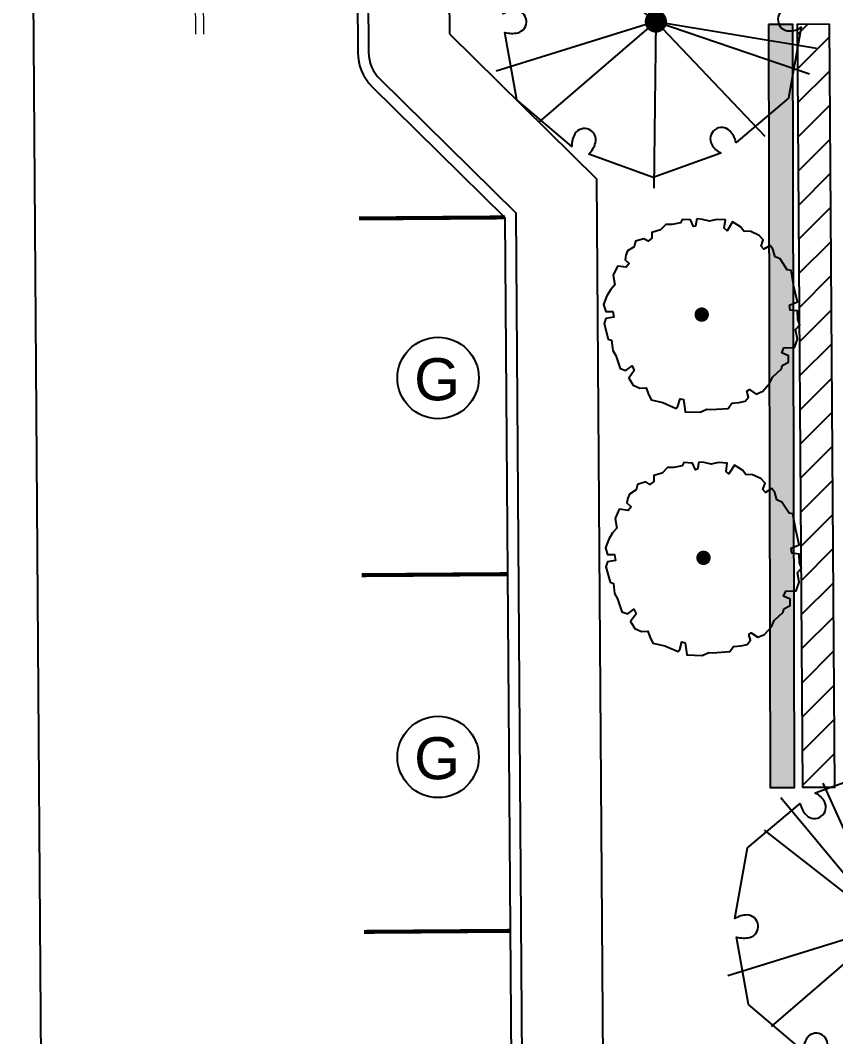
# Model space of a CAD drawing. Header units: feet. Extents: x 919634 to 928945, y 707022 to 708026.
# Drawn here: x 920199.4 to 920249.7, y 707173 to 707235.7 of the extents above; entities that cross this region are included whole.
import ezdxf
from ezdxf.enums import TextEntityAlignment as Align

# ---------------------------------------------------------------- set-up
doc = ezdxf.new("R2010")
doc.units = ezdxf.units.FT
doc.header["$LTSCALE"] = 20
doc.header["$MEASUREMENT"] = 0
for name, color, linetype in [('-u-site-xref', 7, 'Continuous'), ('L-002', 15, 'Continuous'), ('LK-TREE-013M', 6, 'Continuous'), ('LK-TREE-025M', 2, 'Continuous'), ('LK-TREE-035M', 123, 'Continuous'), ('LK-TREE-050M', 2, 'Continuous'), ('LK-TREE-TRNK', 32, 'Continuous'), ('LP-PATT-GRND', 251, 'Continuous'), ('LP-PATT-SHAR', 4, 'Continuous'), ('LP-SHAR-BRDR-CONT', 123, 'Continuous'), ('LP-TREE', 15, 'Continuous'), ('Site Plan$0$SP-PARKING DESIGNATION', 254, 'Continuous')]:
    doc.layers.add(name, color=color, linetype=linetype)
for name, color, linetype, lineweight in [('Site Plan$0$SP-CURB', 3, 'Continuous', 25), ('Site Plan$0$SP-PARKING-STRIPE', 252, 'Continuous', 25), ('Site Plan$0$SP-PAVEMENT MARKINGS-YELLOW', 252, 'Continuous', 18), ('Site Plan$0$SP-SIDEWALK', 2, 'Continuous', 25)]:
    doc.layers.add(name, color=color, linetype=linetype, lineweight=lineweight)
doc.layers.get('-u-site-xref').off()
doc.styles.add('Site Plan$0$ARIAL', font='arial.ttf')

# ---------------------------------------------------------------- blocks, each defined once
blk = doc.blocks.new('Site Plan')
at = {"layer": 'Site Plan$0$SP-CURB'}
for p, q in [((920199.409, 707344.536), (920201.142, 707107.109)), ((920220.076, 707253.179), (920220.219, 707233.699)), ((920220.746, 707253.183), (920220.889, 707233.704)), ((920221.583, 707232.061), (920229.961, 707223.803)), ((920221.112, 707231.584), (920229.293, 707223.521)), ((920229.293, 707223.521), (920229.935, 707135.523)), ((920229.961, 707223.803), (920230.607, 707135.25))]:
    blk.add_line(p, q, dxfattribs=at)
for radius in [3, 2.33]:
    blk.add_arc((920223.218, 707233.721), radius, 180.41822, 225.41278, dxfattribs=at)
at = {"layer": 'Site Plan$0$SP-PARKING DESIGNATION'}
for centre in [(920225.177, 707213.618), (920225.177, 707190.248)]:
    blk.add_circle(centre, 2.511, dxfattribs=at)
at = {"layer": 'Site Plan$0$SP-PARKING-STRIPE', "const_width": 0.25}
for points in [[(920229.296, 707223.521), (920220.296, 707223.457)], [(920229.452, 707201.521), (920220.452, 707201.457)], [(920229.609, 707179.522), (920220.609, 707179.458)]]:
    blk.add_lwpolyline(points, dxfattribs=at)
at = {"layer": 'Site Plan$0$SP-PAVEMENT MARKINGS-YELLOW'}
for p, q in [((920210.028, 707259.818), (920210.21, 707234.819)), ((920210.528, 707259.821), (920210.71, 707234.822))]:
    blk.add_line(p, q, dxfattribs=at)
at = {"layer": 'Site Plan$0$SP-SIDEWALK'}
for p, q in [((920225.746, 707253.22), (920225.88, 707234.846)), ((920225.88, 707234.846), (920234.946, 707225.91)), ((920234.946, 707225.91), (920235.622, 707133.216))]:
    blk.add_line(p, q, dxfattribs=at)
at = {"layer": 'Site Plan$0$SP-PARKING DESIGNATION', "style": 'Site Plan$0$ARIAL'}
for p in [(920225.109, 707212.239, 0), (920225.109, 707188.869, 0)]:
    blk.add_text('G', height=2.6, dxfattribs=at).set_placement(p, align=Align.CENTER)
blk = doc.blocks.new('TREE-DCID-109')
at = {"layer": 'LK-TREE-013M'}
for q in [(-0.2167, 0.4824), (-0.3601, 0.4331), (0.5178, -0.1757), (0.5412, -0.0897)]:
    blk.add_line((0, 0), q, dxfattribs=at)
at = {"layer": 'LK-TREE-025M'}
for q in [(0.3255, 0.4361), (-0.538, -0.1671), (-0.3929, -0.3378)]:
    blk.add_line((0, 0), q, dxfattribs=at)
at = {"layer": 'LK-TREE-035M'}
for q in [(0.1554, 0.5017), (-0.4146, 0.324), (-0.0073, -0.5611), (0.3673, -0.3859)]:
    blk.add_line((0, 0), q, dxfattribs=at)
at = {"layer": 'LK-TREE-050M'}
blk.add_lwpolyline([(0.2585, 0.4269), (0.4439, 0.2704), (0.4843, 0.0427, 0.127189), (0.4404, 0.0438, 0.875318), (0.449, -0.0318, 0.149076), (0.4901, -0.0195), (0.4473, -0.2584), (0.2703, -0.4072, 0.127189), (0.2492, -0.3686, 0.875318), (0.1881, -0.4139, 0.149076), (0.2192, -0.4433), (-0.009, -0.5257), (-0.2264, -0.4468, 0.127189), (-0.2035, -0.4093, 0.875318), (-0.2732, -0.379, 0.149076), (-0.2831, -0.4206), (-0.4686, -0.2642), (-0.509, -0.0365, 0.127189), (-0.4651, -0.0376, 0.875318), (-0.4737, 0.038, 0.149076), (-0.5147, 0.0258), (-0.4719, 0.2646), (-0.2949, 0.4134, 0.127189), (-0.2739, 0.3749, 0.875318), (-0.2128, 0.4201, 0.149076), (-0.2439, 0.4495), (-0.0157, 0.5319), (0.2017, 0.453, 0.127189), (0.1788, 0.4155, 0.875318), (0.2486, 0.3852, 0.149076)], format="xyb", close=True, dxfattribs=at)
at = {"layer": 'LK-TREE-TRNK', "const_width": 0.0375}
blk.add_lwpolyline([(-0.0188, 0, 1), (0.0188, 0, 1)], format="xyb", close=True, dxfattribs=at)
blk = doc.blocks.new('TREE-SIMP-025')
at = {"layer": 'LK-TREE-050M'}
blk.add_lwpolyline([(-0.0251, 0.4987), (-0.0316, 0.4615), (-0.0426, 0.4593), (-0.0579, 0.4943), (-0.1018, 0.4965), (-0.1105, 0.479), (-0.1543, 0.4702), (-0.1872, 0.4702), (-0.2157, 0.4418), (-0.2595, 0.4286), (-0.2595, 0.398), (-0.2792, 0.3826), (-0.3011, 0.3958), (-0.345, 0.3826), (-0.3515, 0.3542), (-0.3866, 0.3323), (-0.3954, 0.3104), (-0.3997, 0.2863), (-0.3778, 0.2666), (-0.3932, 0.2469), (-0.4392, 0.2534), (-0.4611, 0.2053), (-0.4523, 0.1549), (-0.4742, 0.1308), (-0.494, 0.098), (-0.5115, 0.052), (-0.5005, 0.017), (-0.4633, 0.017), (-0.4589, -0.0137), (-0.5005, -0.0203), (-0.5093, -0.0466), (-0.4874, -0.1276), (-0.4699, -0.1341), (-0.4633, -0.1867), (-0.4479, -0.213), (-0.426, -0.2809), (-0.3954, -0.2918), (-0.3625, -0.2677), (-0.3515, -0.2918), (-0.38, -0.3312), (-0.3581, -0.3685), (-0.3231, -0.3838), (-0.2902, -0.3816), (-0.2792, -0.4122), (-0.2639, -0.4451), (-0.2025, -0.4582), (-0.1324, -0.4889), (-0.1237, -0.4779), (-0.1127, -0.4385), (-0.0952, -0.4429), (-0.0886, -0.4911), (-0.0864, -0.5064), (-0.0075, -0.5086), (0.0275, -0.4933), (0.0472, -0.4955), (0.1371, -0.4889), (0.1568, -0.4626), (0.194, -0.4582), (0.2269, -0.4517), (0.2444, -0.4298), (0.2357, -0.3991), (0.2488, -0.3904), (0.2839, -0.4144), (0.3189, -0.3991), (0.354, -0.3597), (0.3693, -0.3268), (0.4153, -0.2831), (0.4197, -0.2655), (0.4526, -0.248), (0.4526, -0.2152), (0.4175, -0.1998), (0.4285, -0.1736), (0.4833, -0.1714), (0.4986, -0.1276), (0.4898, -0.0772), (0.5118, -0.0531), (0.5008, -0.0247), (0.4986, 0.0191), (0.4614, 0.0235), (0.457, 0.0498), (0.4986, 0.0673), (0.4811, 0.1461), (0.4657, 0.2294), (0.446, 0.2337), (0.4088, 0.2907), (0.3825, 0.3016), (0.3715, 0.341), (0.3562, 0.3607), (0.3233, 0.341), (0.3102, 0.3564), (0.3211, 0.3892), (0.2992, 0.4133), (0.2554, 0.433), (0.2203, 0.4352), (0.2028, 0.4571), (0.1612, 0.4834), (0.1327, 0.4374), (0.1174, 0.4505), (0.1239, 0.4943), (0.0779, 0.4965), (0.0407, 0.4878), (0.0034, 0.4965)], close=True, dxfattribs=at)
at = {"layer": 'LK-TREE-TRNK', "const_width": 0.0375}
blk.add_lwpolyline([(-0.0188, 0, 1), (0.0187, 0, 1)], format="xyb", close=True, dxfattribs=at)

msp = doc.modelspace()

# ---------------------------------------------------------------- block references
at = {"layer": '-u-site-xref'}
msp.add_blockref('Site Plan', (0, 0), dxfattribs=at)

# ---------------------------------------------------------------- next in the draw order: hatches: boundary and pattern name
at = {"layer": 'LP-PATT-GRND'}
h = msp.add_hatch(dxfattribs=at)
h.set_pattern_fill('LAFX-C105-BEACH', color=256, scale=1.7, angle=134.9516, pattern_type=2)
h.set_pattern_definition([(134.952, (920230.62, 707112.224), (-11.1142, -11.0955), [0, -17]), (134.952, (920235.57, 707107.157), (-11.1142, -11.0955), [0, -17]), (134.952, (920232.655, 707109.966), (-11.1142, -11.0955), [0, -17]), (134.952, (920227.761, 707114.813), (-11.1142, -11.0955), [0, -17]), (134.952, (920232.105, 707110.462), (-11.1142, -11.0955), [0, -17]), (134.952, (920232.957, 707109.553), (-11.1142, -11.0955), [0, -17]), (134.952, (920234.854, 707107.653), (-11.1142, -11.0955), [0, -17]), (134.952, (920233.48, 707108.975), (-11.1142, -11.0955), [0, -17]), (134.952, (920239.006, 707103.439), (-11.1142, -11.0955), [0, -17]), (134.952, (920229.52, 707112.83), (-11.1142, -11.0955), [0, -17]), (134.952, (920231.692, 707110.655), (-11.1142, -11.0955), [0, -17]), (134.952, (920233.067, 707109.278), (-11.1142, -11.0955), [0, -17]), (134.952, (920234.304, 707108.038), (-11.1142, -11.0955), [0, -17]), (134.952, (920238.456, 707103.88), (-11.1142, -11.0955), [0, -17]), (134.952, (920235.789, 707106.496), (-11.1142, -11.0955), [0, -17]), (134.952, (920236.999, 707105.285), (-11.1142, -11.0955), [0, -17]), (134.952, (920230.29, 707111.95), (-11.1142, -11.0955), [0, -17]), (134.952, (920237.714, 707104.513), (-11.1142, -11.0955), [0, -17]), (134.952, (920236.476, 707105.698), (-11.1142, -11.0955), [0, -17]), (134.952, (920228.778, 707113.354), (-11.1142, -11.0955), [0, -17]), (134.952, (920228.228, 707113.905), (-11.1142, -11.0955), [0, -17]), (134.952, (920230.95, 707111.178), (-11.1142, -11.0955), [0, -17]), (134.952, (920238.703, 707103.357), (-11.1142, -11.0955), [0, -17]), (134.952, (920229.713, 707112.307), (-11.1142, -11.0955), [0, -17]), (134.952, (920237.988, 707104.018), (-11.1142, -11.0955), [0, -17]), (134.952, (920227.568, 707114.4), (-11.1142, -11.0955), [0, -17]), (134.952, (920231.5, 707110.462), (-11.1142, -11.0955), [0, -17]), (134.952, (920229.08, 707112.831), (-11.1142, -11.0955), [0, -17]), (134.952, (920233.012, 707108.893), (-11.1142, -11.0955), [0, -17]), (134.952, (920227.183, 707114.676), (-11.1142, -11.0955), [0, -17]), (134.952, (920235.156, 707106.69), (-11.1142, -11.0955), [0, -17]), (134.952, (920234.689, 707107.158), (-11.1142, -11.0955), [0, -17]), (134.952, (920232.214, 707109.581), (-11.1142, -11.0955), [0, -17]), (134.952, (920235.981, 707105.643), (-11.1142, -11.0955), [0, -17]), (134.952, (920237.63, 707103.99), (-11.1142, -11.0955), [0, -17]), (134.952, (920235.513, 707106.056), (-11.1142, -11.0955), [0, -17]), (134.952, (920236.97, 707104.597), (-11.1142, -11.0955), [0, -17]), (134.952, (920227.403, 707114.07), (-11.1142, -11.0955), [0, -17]), (134.952, (920230.234, 707111.179), (-11.1142, -11.0955), [0, -17]), (134.952, (920233.974, 707107.433), (-11.1142, -11.0955), [0, -17]), (134.952, (920230.757, 707110.6), (-11.1142, -11.0955), [0, -17]), (134.952, (920235.018, 707106.277), (-11.1142, -11.0955), [0, -17]), (134.952, (920233.176, 707108.067), (-11.1142, -11.0955), [0, -17]), (134.952, (920236.338, 707104.9), (-11.1142, -11.0955), [0, -17]), (134.952, (920232.368, 707108.238), (-11.1142, -11.0955), [0.4509, -16.5491]), (134.952, (920229.216, 707110.877), (-11.1142, -11.0955), [0, -17]), (134.952, (920234.165, 707105.81), (-11.1142, -11.0955), [0, -17]), (134.952, (920231.25, 707108.619), (-11.1142, -11.0955), [0, -17]), (134.952, (920226.357, 707113.466), (-11.1142, -11.0955), [0, -17]), (134.952, (920230.7, 707109.115), (-11.1142, -11.0955), [0, -17]), (134.952, (920231.553, 707108.206), (-11.1142, -11.0955), [0, -17]), (134.952, (920233.45, 707106.306), (-11.1142, -11.0955), [0, -17]), (134.952, (920232.075, 707107.628), (-11.1142, -11.0955), [0, -17]), (134.952, (920237.601, 707102.092), (-11.1142, -11.0955), [0, -17]), (134.952, (920231.663, 707107.93), (-11.1142, -11.0955), [0, -17]), (134.952, (920230.288, 707109.308), (-11.1142, -11.0955), [0, -17]), (134.952, (920228.116, 707111.483), (-11.1142, -11.0955), [0, -17]), (134.952, (920232.9, 707106.691), (-11.1142, -11.0955), [0, -17]), (134.952, (920237.051, 707102.533), (-11.1142, -11.0955), [0, -17]), (134.952, (920235.594, 707103.937), (-11.1142, -11.0955), [0, -17]), (134.952, (920234.384, 707105.149), (-11.1142, -11.0955), [0, -17]), (134.952, (920228.886, 707110.602), (-11.1142, -11.0955), [0, -17]), (134.952, (920236.309, 707103.166), (-11.1142, -11.0955), [0, -17]), (134.952, (920235.072, 707104.35), (-11.1142, -11.0955), [0, -17]), (134.952, (920227.373, 707112.007), (-11.1142, -11.0955), [0, -17]), (134.952, (920226.824, 707112.558), (-11.1142, -11.0955), [0, -17]), (134.952, (920229.545, 707109.831), (-11.1142, -11.0955), [0, -17]), (134.952, (920237.299, 707102.01), (-11.1142, -11.0955), [0, -17]), (134.952, (920228.308, 707110.96), (-11.1142, -11.0955), [0, -17]), (134.952, (920236.584, 707102.671), (-11.1142, -11.0955), [0, -17]), (134.952, (920226.164, 707113.053), (-11.1142, -11.0955), [0, -17]), (134.952, (920230.095, 707109.115), (-11.1142, -11.0955), [0, -17]), (134.952, (920231.607, 707107.545), (-11.1142, -11.0955), [0, -17]), (134.952, (920227.676, 707111.484), (-11.1142, -11.0955), [0, -17]), (134.952, (920225.779, 707113.329), (-11.1142, -11.0955), [0, -17]), (134.952, (920233.752, 707105.342), (-11.1142, -11.0955), [0, -17]), (134.952, (920233.284, 707105.81), (-11.1142, -11.0955), [0, -17]), (134.952, (920230.81, 707108.234), (-11.1142, -11.0955), [0, -17]), (134.952, (920236.226, 707102.643), (-11.1142, -11.0955), [0, -17]), (134.952, (920234.576, 707104.296), (-11.1142, -11.0955), [0, -17]), (134.952, (920235.566, 707103.25), (-11.1142, -11.0955), [0, -17]), (134.952, (920234.109, 707104.709), (-11.1142, -11.0955), [0, -17]), (134.952, (920225.998, 707112.723), (-11.1142, -11.0955), [0, -17]), (134.952, (920228.83, 707109.832), (-11.1142, -11.0955), [0, -17]), (134.952, (920232.569, 707106.086), (-11.1142, -11.0955), [0, -17]), (134.952, (920229.352, 707109.253), (-11.1142, -11.0955), [0, -17]), (134.952, (920227.061, 707111.512), (-11.1142, -11.0955), [0, -17]), (134.952, (920233.614, 707104.93), (-11.1142, -11.0955), [0, -17]), (134.952, (920234.933, 707103.553), (-11.1142, -11.0955), [0, -17]), (134.952, (920231.772, 707106.72), (-11.1142, -11.0955), [0, -17]), (134.952, (920227.922, 707109.475), (-11.1142, -11.0955), [0, -17]), (134.952, (920232.87, 707104.407), (-11.1142, -11.0955), [0, -17]), (134.952, (920229.956, 707107.217), (-11.1142, -11.0955), [0, -17]), (134.952, (920225.062, 707112.064), (-11.1142, -11.0955), [0, -17]), (134.952, (920229.406, 707107.712), (-11.1142, -11.0955), [0, -17]), (134.952, (920232.155, 707104.903), (-11.1142, -11.0955), [0, -17]), (134.952, (920230.258, 707106.804), (-11.1142, -11.0955), [0, -17]), (134.952, (920236.307, 707100.69), (-11.1142, -11.0955), [0, -17]), (134.952, (920230.78, 707106.225), (-11.1142, -11.0955), [0, -17]), (134.952, (920226.821, 707110.081), (-11.1142, -11.0955), [0, -17]), (134.952, (920235.757, 707101.13), (-11.1142, -11.0955), [0, -17]), (134.952, (920231.605, 707105.289), (-11.1142, -11.0955), [0, -17]), (134.952, (920230.368, 707106.528), (-11.1142, -11.0955), [0, -17]), (134.952, (920228.994, 707107.905), (-11.1142, -11.0955), [0, -17]), (134.952, (920234.3, 707102.535), (-11.1142, -11.0955), [0, -17]), (134.952, (920233.09, 707103.747), (-11.1142, -11.0955), [0, -17]), (134.952, (920227.591, 707109.2), (-11.1142, -11.0955), [0, -17]), (134.952, (920235.014, 707101.764), (-11.1142, -11.0955), [0, -17]), (134.952, (920233.777, 707102.948), (-11.1142, -11.0955), [0, -17]), (134.952, (920228.251, 707108.429), (-11.1142, -11.0955), [0, -17]), (134.952, (920226.079, 707110.605), (-11.1142, -11.0955), [0, -17]), (134.952, (920225.529, 707111.155), (-11.1142, -11.0955), [0, -17]), (134.952, (920236.004, 707100.607), (-11.1142, -11.0955), [0, -17]), (134.952, (920227.014, 707109.558), (-11.1142, -11.0955), [0, -17]), (134.952, (920235.289, 707101.268), (-11.1142, -11.0955), [0, -17]), (134.952, (920224.869, 707111.651), (-11.1142, -11.0955), [0, -17]), (134.952, (920228.8, 707107.713), (-11.1142, -11.0955), [0, -17]), (134.952, (920226.381, 707110.081), (-11.1142, -11.0955), [0, -17]), (134.952, (920230.313, 707106.143), (-11.1142, -11.0955), [0, -17]), (134.952, (920224.484, 707111.927), (-11.1142, -11.0955), [0, -17]), (134.952, (920232.457, 707103.94), (-11.1142, -11.0955), [0, -17]), (134.952, (920231.99, 707104.408), (-11.1142, -11.0955), [0, -17]), (134.952, (920229.515, 707106.832), (-11.1142, -11.0955), [0, -17]), (134.952, (920234.932, 707101.241), (-11.1142, -11.0955), [0, -17]), (134.952, (920233.282, 707102.894), (-11.1142, -11.0955), [0, -17]), (134.952, (920234.272, 707101.847), (-11.1142, -11.0955), [0, -17]), (134.952, (920232.814, 707103.307), (-11.1142, -11.0955), [0, -17]), (134.952, (920224.704, 707111.321), (-11.1142, -11.0955), [0, -17]), (134.952, (920227.535, 707108.43), (-11.1142, -11.0955), [0, -17]), (134.952, (920231.275, 707104.684), (-11.1142, -11.0955), [0, -17]), (134.952, (920228.058, 707107.851), (-11.1142, -11.0955), [0, -17]), (134.952, (920225.455, 707110.458), (-11.1142, -11.0955), [0, -17]), (134.952, (920235.307, 707100.59), (-11.1142, -11.0955), [0, -17]), (134.952, (920232.32, 707103.527), (-11.1142, -11.0955), [0, -17]), (134.952, (920233.639, 707102.15), (-11.1142, -11.0955), [0, -17]), (134.952, (920230.477, 707105.318), (-11.1142, -11.0955), [0, -17]), (134.952, (920226.435, 707108.21), (-11.1142, -11.0955), [0, -17]), (134.952, (920231.383, 707103.143), (-11.1142, -11.0955), [0, -17]), (134.952, (920225.133, 707109.312), (-11.1142, -11.0955), [0, -17]), (134.952, (920228.469, 707105.952), (-11.1142, -11.0955), [0, -17]), (134.952, (920223.575, 707110.8), (-11.1142, -11.0955), [0, -17]), (134.952, (920227.919, 707106.448), (-11.1142, -11.0955), [0, -17]), (134.952, (920230.668, 707103.639), (-11.1142, -11.0955), [0, -17]), (134.952, (920228.771, 707105.539), (-11.1142, -11.0955), [0, -17]), (134.952, (920234.82, 707099.425), (-11.1142, -11.0955), [0, -17]), (134.952, (920229.294, 707104.961), (-11.1142, -11.0955), [0, -17]), (134.952, (920225.334, 707108.817), (-11.1142, -11.0955), [0, -17]), (134.952, (920234.27, 707099.866), (-11.1142, -11.0955), [0, -17]), (134.952, (920230.118, 707104.025), (-11.1142, -11.0955), [0, -17]), (134.952, (920228.881, 707105.264), (-11.1142, -11.0955), [0, -17]), (134.952, (920227.506, 707106.641), (-11.1142, -11.0955), [0, -17]), (134.952, (920232.813, 707101.27), (-11.1142, -11.0955), [0, -17]), (134.952, (920231.603, 707102.482), (-11.1142, -11.0955), [0, -17]), (134.952, (920226.104, 707107.935), (-11.1142, -11.0955), [0, -17]), (134.952, (920233.528, 707100.5), (-11.1142, -11.0955), [0, -17]), (134.952, (920232.29, 707101.684), (-11.1142, -11.0955), [0, -17]), (134.952, (920226.764, 707107.164), (-11.1142, -11.0955), [0, -17]), (134.952, (920224.592, 707109.34), (-11.1142, -11.0955), [0, -17]), (134.952, (920224.042, 707109.89), (-11.1142, -11.0955), [0, -17]), (134.952, (920234.517, 707099.343), (-11.1142, -11.0955), [0, -17]), (134.952, (920225.527, 707108.294), (-11.1142, -11.0955), [0, -17]), (134.952, (920233.802, 707100.004), (-11.1142, -11.0955), [0, -17]), (134.952, (920227.314, 707106.448), (-11.1142, -11.0955), [0, -17]), (134.952, (920223.382, 707110.387), (-11.1142, -11.0955), [0, -17]), (134.952, (920228.826, 707104.879), (-11.1142, -11.0955), [0, -17]), (134.952, (920224.894, 707108.817), (-11.1142, -11.0955), [0, -17]), (134.952, (920230.97, 707102.676), (-11.1142, -11.0955), [0, -17]), (134.952, (920230.503, 707103.144), (-11.1142, -11.0955), [0, -17]), (134.952, (920222.997, 707110.662), (-11.1142, -11.0955), [0, -17]), (134.952, (920228.028, 707105.567), (-11.1142, -11.0955), [0, -17]), (134.952, (920233.444, 707099.977), (-11.1142, -11.0955), [0, -17]), (134.952, (920231.795, 707101.629), (-11.1142, -11.0955), [0, -17]), (134.952, (920232.785, 707100.583), (-11.1142, -11.0955), [0, -17]), (134.952, (920231.327, 707102.042), (-11.1142, -11.0955), [0, -17]), (134.952, (920223.217, 707110.057), (-11.1142, -11.0955), [0, -17]), (134.952, (920229.788, 707103.42), (-11.1142, -11.0955), [0, -17]), (134.952, (920226.048, 707107.165), (-11.1142, -11.0955), [0, -17]), (134.952, (920226.571, 707106.587), (-11.1142, -11.0955), [0, -17]), (134.952, (920230.832, 707102.263), (-11.1142, -11.0955), [0, -17]), (134.952, (920228.99, 707104.053), (-11.1142, -11.0955), [0, -17]), (134.952, (920232.152, 707100.886), (-11.1142, -11.0955), [0, -17]), (134.952, (920224.124, 707108.854), (-11.1142, -11.0955), [0, -17]), (134.952, (920225.14, 707106.698), (-11.1142, -11.0955), [0, -17]), (134.952, (920230.089, 707101.63), (-11.1142, -11.0955), [0, -17]), (134.952, (920227.174, 707104.44), (-11.1142, -11.0955), [0, -17]), (134.952, (920226.624, 707104.936), (-11.1142, -11.0955), [0, -17]), (134.952, (920222.28, 707109.287), (-11.1142, -11.0955), [0, -17]), (134.952, (920229.374, 707102.126), (-11.1142, -11.0955), [0, -17]), (134.952, (920227.477, 707104.027), (-11.1142, -11.0955), [0, -17]), (134.952, (920227.999, 707103.448), (-11.1142, -11.0955), [0, -17]), (134.952, (920233.525, 707097.913), (-11.1142, -11.0955), [0, -17]), (134.952, (920228.824, 707102.512), (-11.1142, -11.0955), [0, -17]), (134.952, (920227.587, 707103.751), (-11.1142, -11.0955), [0, -17]), (134.952, (920226.212, 707105.128), (-11.1142, -11.0955), [0, -17]), (134.952, (920224.04, 707107.304), (-11.1142, -11.0955), [0, -17]), (134.952, (920232.975, 707098.354), (-11.1142, -11.0955), [0, -17]), (134.952, (920231.518, 707099.758), (-11.1142, -11.0955), [0, -17]), (134.952, (920230.308, 707100.97), (-11.1142, -11.0955), [0, -17]), (134.952, (920224.81, 707106.423), (-11.1142, -11.0955), [0, -17]), (134.952, (920232.233, 707098.987), (-11.1142, -11.0955), [0, -17]), (134.952, (920230.996, 707100.171), (-11.1142, -11.0955), [0, -17]), (134.952, (920225.47, 707105.652), (-11.1142, -11.0955), [0, -17]), (134.952, (920223.297, 707107.828), (-11.1142, -11.0955), [0, -17]), (134.952, (920222.748, 707108.378), (-11.1142, -11.0955), [0, -17]), (134.952, (920233.223, 707097.83), (-11.1142, -11.0955), [0, -17]), (134.952, (920224.232, 707106.781), (-11.1142, -11.0955), [0, -17]), (134.952, (920232.508, 707098.492), (-11.1142, -11.0955), [0, -17]), (134.952, (920226.019, 707104.936), (-11.1142, -11.0955), [0, -17]), (134.952, (920222.087, 707108.874), (-11.1142, -11.0955), [0, -17]), (134.952, (920227.531, 707103.366), (-11.1142, -11.0955), [0, -17]), (134.952, (920223.6, 707107.305), (-11.1142, -11.0955), [0, -17]), (134.952, (920229.676, 707101.163), (-11.1142, -11.0955), [0, -17]), (134.952, (920229.208, 707101.631), (-11.1142, -11.0955), [0, -17]), (134.952, (920221.702, 707109.15), (-11.1142, -11.0955), [0, -17]), (134.952, (920226.734, 707104.055), (-11.1142, -11.0955), [0, -17]), (134.952, (920232.15, 707098.464), (-11.1142, -11.0955), [0, -17]), (134.952, (920230.5, 707100.117), (-11.1142, -11.0955), [0, -17]), (134.952, (920231.49, 707099.07), (-11.1142, -11.0955), [0, -17]), (134.952, (920230.033, 707100.53), (-11.1142, -11.0955), [0, -17]), (134.952, (920221.922, 707108.544), (-11.1142, -11.0955), [0, -17]), (134.952, (920228.493, 707101.907), (-11.1142, -11.0955), [0, -17]), (134.952, (920224.754, 707105.653), (-11.1142, -11.0955), [0, -17]), (134.952, (920222.793, 707107.617), (-11.1142, -11.0955), [0, -17]), (134.952, (920225.276, 707105.074), (-11.1142, -11.0955), [0, -17]), (134.952, (920232.782, 707097.519), (-11.1142, -11.0955), [0, -17]), (134.952, (920229.538, 707100.75), (-11.1142, -11.0955), [0, -17]), (134.952, (920227.696, 707102.54), (-11.1142, -11.0955), [0, -17]), (134.952, (920230.857, 707099.374), (-11.1142, -11.0955), [0, -17]), (134.952, (920222.47, 707106.563), (-11.1142, -11.0955), [0, -17]), (134.952, (920223.57, 707105.296), (-11.1142, -11.0955), [0, -17]), (134.952, (920230.581, 707098.255), (-11.1142, -11.0955), [0, -17]), (134.952, (920228.519, 707100.229), (-11.1142, -11.0955), [0, -17]), (134.952, (920225.605, 707103.038), (-11.1142, -11.0955), [0, -17]), (134.952, (920225.055, 707103.534), (-11.1142, -11.0955), [0, -17]), (134.952, (920220.711, 707107.885), (-11.1142, -11.0955), [0, -17]), (134.952, (920227.804, 707100.724), (-11.1142, -11.0955), [0, -17]), (134.952, (920225.907, 707102.625), (-11.1142, -11.0955), [0, -17]), (134.952, (920226.43, 707102.046), (-11.1142, -11.0955), [0, -17]), (134.952, (920231.956, 707096.511), (-11.1142, -11.0955), [0, -17]), (134.952, (920227.254, 707101.11), (-11.1142, -11.0955), [0, -17]), (134.952, (920226.017, 707102.35), (-11.1142, -11.0955), [0, -17]), (134.952, (920224.642, 707103.726), (-11.1142, -11.0955), [0, -17]), (134.952, (920222.47, 707105.902), (-11.1142, -11.0955), [0, -17]), (134.952, (920231.406, 707096.952), (-11.1142, -11.0955), [0, -17]), (134.952, (920228.739, 707099.568), (-11.1142, -11.0955), [0, -17]), (134.952, (920229.948, 707098.356), (-11.1142, -11.0955), [0, -17]), (134.952, (920223.24, 707105.021), (-11.1142, -11.0955), [0, -17]), (134.952, (920230.663, 707097.585), (-11.1142, -11.0955), [0, -17]), (134.952, (920229.426, 707098.77), (-11.1142, -11.0955), [0, -17]), (134.952, (920223.9, 707104.25), (-11.1142, -11.0955), [0, -17]), (134.952, (920221.728, 707106.426), (-11.1142, -11.0955), [0, -17]), (134.952, (920221.178, 707106.976), (-11.1142, -11.0955), [0, -17]), (134.952, (920231.653, 707096.429), (-11.1142, -11.0955), [0, -17]), (134.952, (920222.662, 707105.379), (-11.1142, -11.0955), [0, -17]), (134.952, (920230.938, 707097.09), (-11.1142, -11.0955), [0, -17]), (134.952, (920224.45, 707103.534), (-11.1142, -11.0955), [0, -17]), (134.952, (920220.518, 707107.472), (-11.1142, -11.0955), [0, -17]), (134.952, (920225.962, 707101.964), (-11.1142, -11.0955), [0, -17]), (134.952, (920222.03, 707105.903), (-11.1142, -11.0955), [0, -17]), (134.952, (920228.106, 707099.761), (-11.1142, -11.0955), [0, -17]), (134.952, (920227.639, 707100.23), (-11.1142, -11.0955), [0, -17]), (134.952, (920220.133, 707107.748), (-11.1142, -11.0955), [0, -17]), (134.952, (920225.164, 707102.653), (-11.1142, -11.0955), [0, -17]), (134.952, (920230.58, 707097.062), (-11.1142, -11.0955), [0, -17]), (134.952, (920228.93, 707098.715), (-11.1142, -11.0955), [0, -17]), (134.952, (920229.92, 707097.668), (-11.1142, -11.0955), [0, -17]), (134.952, (920228.463, 707099.128), (-11.1142, -11.0955), [0, -17]), (134.952, (920220.352, 707107.142), (-11.1142, -11.0955), [0, -17]), (134.952, (920220.957, 707106.518), (-11.1142, -11.0955), [0, -17]), (134.952, (920226.923, 707100.505), (-11.1142, -11.0955), [0, -17]), (134.952, (920223.184, 707104.25), (-11.1142, -11.0955), [0, -17]), (134.952, (920223.707, 707103.672), (-11.1142, -11.0955), [0, -17]), (134.952, (920227.968, 707099.348), (-11.1142, -11.0955), [0, -17]), (134.952, (920226.126, 707101.139), (-11.1142, -11.0955), [0, -17]), (134.952, (920229.288, 707097.971), (-11.1142, -11.0955), [0, -17]), (134.952, (920222.166, 707104.059), (-11.1142, -11.0955), [0, -17]), (134.952, (920227.115, 707098.991), (-11.1142, -11.0955), [0, -17]), (134.952, (920224.2, 707101.8), (-11.1142, -11.0955), [0, -17]), (134.952, (920223.65, 707102.296), (-11.1142, -11.0955), [0, -17]), (134.952, (920219.306, 707106.648), (-11.1142, -11.0955), [0, -17]), (134.952, (920226.4, 707099.487), (-11.1142, -11.0955), [0, -17]), (134.952, (920224.503, 707101.388), (-11.1142, -11.0955), [0, -17]), (134.952, (920225.025, 707100.81), (-11.1142, -11.0955), [0, -17]), (134.952, (920230.551, 707095.274), (-11.1142, -11.0955), [0, -17]), (134.952, (920225.85, 707099.873), (-11.1142, -11.0955), [0, -17]), (134.952, (920224.613, 707101.112), (-11.1142, -11.0955), [0, -17]), (134.952, (920223.238, 707102.49), (-11.1142, -11.0955), [0, -17]), (134.952, (920221.066, 707104.665), (-11.1142, -11.0955), [0, -17]), (134.952, (920230.001, 707095.715), (-11.1142, -11.0955), [0, -17]), (134.952, (920227.334, 707098.331), (-11.1142, -11.0955), [0, -17]), (134.952, (920228.544, 707097.119), (-11.1142, -11.0955), [0, -17]), (134.952, (920221.836, 707103.784), (-11.1142, -11.0955), [0, -17]), (134.952, (920229.259, 707096.348), (-11.1142, -11.0955), [0, -17]), (134.952, (920228.022, 707097.532), (-11.1142, -11.0955), [0, -17]), (134.952, (920222.495, 707103.013), (-11.1142, -11.0955), [0, -17]), (134.952, (920220.323, 707105.188), (-11.1142, -11.0955), [0, -17]), (134.952, (920219.773, 707105.74), (-11.1142, -11.0955), [0, -17]), (134.952, (920230.249, 707095.191), (-11.1142, -11.0955), [0, -17]), (134.952, (920221.258, 707104.142), (-11.1142, -11.0955), [0, -17]), (134.952, (920229.534, 707095.852), (-11.1142, -11.0955), [0, -17]), (134.952, (920223.045, 707102.297), (-11.1142, -11.0955), [0, -17]), (134.952, (920219.113, 707106.235), (-11.1142, -11.0955), [0, -17]), (134.952, (920224.557, 707100.727), (-11.1142, -11.0955), [0, -17]), (134.952, (920220.625, 707104.665), (-11.1142, -11.0955), [0, -17]), (134.952, (920226.702, 707098.524), (-11.1142, -11.0955), [0, -17]), (134.952, (920226.234, 707098.992), (-11.1142, -11.0955), [0, -17]), (134.952, (920218.728, 707106.51), (-11.1142, -11.0955), [0, -17]), (134.952, (920223.76, 707101.416), (-11.1142, -11.0955), [0, -17]), (134.952, (920229.176, 707095.825), (-11.1142, -11.0955), [0, -17]), (134.952, (920227.526, 707097.478), (-11.1142, -11.0955), [0, -17]), (134.952, (920227.059, 707097.891), (-11.1142, -11.0955), [0, -17]), (134.952, (920228.516, 707096.431), (-11.1142, -11.0955), [0, -17]), (134.952, (920219.901, 707105.005), (-11.1142, -11.0955), [0, -17]), (134.952, (920218.948, 707105.905), (-11.1142, -11.0955), [0, -17]), (134.952, (920225.519, 707099.268), (-11.1142, -11.0955), [0, -17]), (134.952, (920221.78, 707103.013), (-11.1142, -11.0955), [0, -17]), (134.952, (920222.302, 707102.435), (-11.1142, -11.0955), [0, -17]), (134.952, (920226.564, 707098.111), (-11.1142, -11.0955), [0, -17]), (134.952, (920224.722, 707099.902), (-11.1142, -11.0955), [0, -17]), (134.952, (920227.883, 707096.734), (-11.1142, -11.0955), [0, -17]), (134.952, (920221.12, 707102.739), (-11.1142, -11.0955), [0, -17]), (134.952, (920226.068, 707097.672), (-11.1142, -11.0955), [0, -17]), (134.952, (920223.154, 707100.481), (-11.1142, -11.0955), [0, -17]), (134.952, (920222.604, 707100.977), (-11.1142, -11.0955), [0, -17]), (134.952, (920218.26, 707105.328), (-11.1142, -11.0955), [0, -17]), (134.952, (920225.353, 707098.167), (-11.1142, -11.0955), [0, -17]), (134.952, (920223.456, 707100.068), (-11.1142, -11.0955), [0, -17]), (134.952, (920229.505, 707093.954), (-11.1142, -11.0955), [0, -17]), (134.952, (920223.978, 707099.49), (-11.1142, -11.0955), [0, -17]), (134.952, (920228.954, 707094.395), (-11.1142, -11.0955), [0, -17]), (134.952, (920224.803, 707098.553), (-11.1142, -11.0955), [0, -17]), (134.952, (920223.566, 707099.792), (-11.1142, -11.0955), [0, -17]), (134.952, (920222.191, 707101.17), (-11.1142, -11.0955), [0, -17]), (134.952, (920220.019, 707103.345), (-11.1142, -11.0955), [0, -17]), (134.952, (920227.497, 707095.799), (-11.1142, -11.0955), [0, -17]), (134.952, (920226.288, 707097.011), (-11.1142, -11.0955), [0, -17]), (134.952, (920228.212, 707095.028), (-11.1142, -11.0955), [0, -17]), (134.952, (920220.789, 707102.464), (-11.1142, -11.0955), [0, -17]), (134.952, (920226.975, 707096.212), (-11.1142, -11.0955), [0, -17]), (134.952, (920221.449, 707101.693), (-11.1142, -11.0955), [0, -17]), (134.952, (920219.277, 707103.869), (-11.1142, -11.0955), [0, -17]), (134.952, (920218.727, 707104.42), (-11.1142, -11.0955), [0, -17]), (134.952, (920229.202, 707093.872), (-11.1142, -11.0955), [0, -17]), (134.952, (920228.487, 707094.533), (-11.1142, -11.0955), [0, -17]), (134.952, (920220.211, 707102.822), (-11.1142, -11.0955), [0, -17]), (134.952, (920221.998, 707100.977), (-11.1142, -11.0955), [0, -17]), (134.952, (920218.067, 707104.915), (-11.1142, -11.0955), [0, -17]), (134.952, (920223.51, 707099.407), (-11.1142, -11.0955), [0, -17]), (134.952, (920219.579, 707103.345), (-11.1142, -11.0955), [0, -17]), (134.952, (920225.655, 707097.204), (-11.1142, -11.0955), [0, -17]), (134.952, (920225.187, 707097.672), (-11.1142, -11.0955), [0, -17]), (134.952, (920217.682, 707105.19), (-11.1142, -11.0955), [0, -17]), (134.952, (920222.713, 707100.096), (-11.1142, -11.0955), [0, -17]), (134.952, (920228.129, 707094.505), (-11.1142, -11.0955), [0, -17]), (134.952, (920226.48, 707096.158), (-11.1142, -11.0955), [0, -17]), (134.952, (920227.47, 707095.111), (-11.1142, -11.0955), [0, -17]), (134.952, (920226.012, 707096.571), (-11.1142, -11.0955), [0, -17]), (134.952, (920220.139, 707102.372), (-11.1142, -11.0955), [0, -17]), (134.952, (920217.901, 707104.585), (-11.1142, -11.0955), [0, -17]), (134.952, (920224.472, 707097.948), (-11.1142, -11.0955), [0, -17]), (134.952, (920220.733, 707101.694), (-11.1142, -11.0955), [0, -17]), (134.952, (920221.255, 707101.115), (-11.1142, -11.0955), [0, -17]), (134.952, (920225.517, 707096.791), (-11.1142, -11.0955), [0, -17]), (134.952, (920219.231, 707103.053), (-11.1142, -11.0955), [0, -17]), (134.952, (920226.837, 707095.415), (-11.1142, -11.0955), [0, -17]), (134.952, (920223.675, 707098.582), (-11.1142, -11.0955), [0, -17]), (134.952, (920227.699, 707094.344), (-11.1142, -11.0955), [0, -17]), (134.952, (920222.747, 707099.305), (-11.1142, -11.0955), [0, -17]), (134.952, (920223.767, 707098.207), (-11.1142, -11.0955), [0, -17]), (134.952, (920218.021, 707103.963), (-11.1142, -11.0955), [0, -17]), (134.952, (920228.19, 707093.473), (-11.1142, -11.0955), [0, -17]), (134.952, (920226.035, 707095.556), (-11.1142, -11.0955), [0, -17]), (134.952, (920224.599, 707096.995), (-11.1142, -11.0955), [0, -17]), (134.952, (920219.684, 707101.918), (-11.1142, -11.0955), [0, -17]), (134.952, (920227.23, 707094.268), (-11.1142, -11.0955), [0, -17]), (134.952, (920225.355, 707096.087), (-11.1142, -11.0955), [0, -17]), (134.952, (920224.447, 707096.995), (-11.1142, -11.0955), [0, -17]), (135.033324, (920230.023828, 707110.35033), (12.00466092, -12.03694796), [1.46676, -8158.548322]), (135.034174, (920233.584157, 707098.684722), (12.004644726, -12.03696411), [0.65909, -8091.356198]), (135.08726, (920227.475407, 707113.188673), (12.0047314, -12.03687767), [0.88514, -5490.13732]), (135.26705, (920230.88488, 707107.07585), (12.00472337, -12.03688568), [0.62786, -2617.41925]), (135.38656, (920228.41166, 707114.62133), (12.00534436, -12.03626632), [0.69482, -1954.36824]), (135.44136, (920228.64731, 707109.05613), (12.00559232, -12.03601899), [1.73519, -1749.33527]), (135.49392, (920233.4786, 707101.65528), (12.00502682, -12.03658303), [1.41872, -1579.65927]), (135.68567, (920228.7165, 707095.0374), (12.0060305, -12.0355819), [0.76704, -1189.3366]), (135.72554, (920228.7226, 707100.83286), (12.0047807, -12.0368285), [1.4456, -1120.6643]), (135.9532, (920230.90283, 707101.28445), (12.00726044, -12.03435485), [1.98628, -882.15318]), (136.19495, (920226.2325, 707111.5472), (12.0071533, -12.0344618), [2.049, -712.1236]), (136.27867, (920226.69872, 707099.9335), (12.011508, -12.0301154), [2.15628, -678.02512]), (136.30795, (920229.89385, 707097.07633), (12.010536, -12.0310858), [1.06566, -662.1203]), (136.38127, (920225.65653, 707098.38332), (12.0105367, -12.0310851), [2.5432, -626.65282]), (136.59353, (920226.69594, 707102.894), (12.0082057, -12.0334116), [1.4456, -542.78104]), (136.59834, (920233.64343, 707109.80213), (12.0092167, -12.0324027), [2.17634, -542.05024]), (136.68032, (920223.79473, 707108.60644), (12.0152361, -12.0263919), [0.43812, -526.79583]), (136.7343, (920231.37464, 707103.5561), (12.0146274, -12.027), [1.4192, -508.82255]), (136.74488, (920229.37054, 707105.56407), (371.43166345, -349.835896), [1.4192, -1002.07248]), (136.8225, (920223.67545, 707106.00235), (12.0067127, -12.0349013), [2.08726, -474.17166]), (137.0062, (920237.37584, 707105.86566), (12.0147945, -12.026833), [1.11386, -441.16505]), (137.11048, (920225.4687, 707109.67873), (311.3780987, -289.6814015), [1.41872, -832.17323]), (137.1232, (920235.34836, 707102.41594), (311.442336, -289.6123376), [1.7352, -831.8568]), (137.512, (920220.8837, 707106.1017), (263.2545336, -241.6457847), [1.06566, -696.64168]), (137.6044, (920232.8272, 707107.8189), (12.0123754, -12.0292492), [0.62164, -339.74086]), (137.6661, (920221.51364, 707102.6102), (251.3360527, -229.5143206), [1.00414, -662.73944]), (137.66965, (920227.647, 707104.7034), (251.3502752, -229.498745), [0.60926, -663.1343]), (137.69135, (920228.50695, 707103.84198), (251.4371868, -229.4035219), [0.60926, -663.1343]), (138.0358, (920232.06205, 707111.2977), (12.005146, -12.0364644), [2.17634, -287.25]), (138.0602, (920226.4034, 707097.7122), (12.010262, -12.031359), [1.00414, -288.42225]), (138.1027, (920229.9388, 707107.89743), (215.2229413, -193.5115508), [1.7352, -849.56956]), (138.12747, (920228.30433, 707098.49432), (215.306599, -193.4184665), [2.15628, -849.1485]), (138.1414, (920229.7992, 707099.86824), (215.2456674, -193.486272), [1.4456, -560.433]), (138.2777, (920229.6857, 707113.56885), (12.0151954, -12.0264325), [0.95926, -271.49373]), (139.06873, (920232.4035, 707099.98313), (167.1842791, -145.3858714), [1.98628, -867.28646]), (139.3366, (920236.3052, 707104.2145), (12.007063, -12.034551), [1.4668, -203.1368]), (139.50008, (920231.13976, 707109.39758), (155.2911055, -133.2190201), [1.4668, -595.3956]), (139.7775, (920222.1533, 707107.4306), (12.015982, -12.025647), [2.0873, -185.57095]), (139.81167, (920224.42927, 707110.64435), (143.2018656, -121.2800909), [1.41872, -1107.59158]), (139.8916, (920219.9644, 707103.88393), (143.2106423, -121.269727), [0.76704, -545.26933]), (140.2247, (920229.1233, 707097.8125), (12.009626, -12.031994), [1.0657, -169.6582]), (140.31025, (920232.4668, 707102.64977), (131.1703499, -109.2747641), [1.4192, -835.27362]), (140.68205, (920226.7093, 707105.4793), (369.7851891, -303.405054), [0.30663, -631.82243]), (140.87988, (920236.99193, 707103.65606), (119.16576257, -97.2376254), [0.88514, -1058.83232]), (141.0123, (920223.47595, 707108.907), (119.1700523, -97.232368), [0.65904, -443.84485]), (141.1512, (920226.8486, 707113.81365), (119.2048525, -97.1897006), [0.88514, -289.81667]), (141.17745, (920234.0971, 707098.272), (119.249374, -97.135069), [0.65904, -290.04276]), (141.35974, (920229.31556, 707094.55833), (333.6977825, -267.3770798), [0.76704, -563.7391]), (141.42876, (920220.09785, 707106.8215), (548.1865831, -437.5686679), [1.06566, -837.24683]), (142.2342, (920231.6312, 707109.01694), (297.6621751, -231.2854132), [0.62164, -496.36443]), (142.55408, (920239.46502, 707103.67192), (95.1592301, -73.15979558), [0.69482, -1182.77146]), (142.77545, (920230.4388, 707107.51763), (368.6949547, -280.51949405), [0.62786, -805.89933]), (143.12745, (920227.19656, 707105.1137), (178.3629647, -134.2169582), [0.60926, -772.24913]), (143.424, (920228.9697, 707114.20723), (344.7127972, -256.4064032), [0.69482, -532.12303]), (143.48918, (920220.77133, 707103.2864), (427.9995387, -317.3503803), [1.00414, -635.0146]), (147.0338, (920229.95917, 707094.14103), (189.43441326, -123.18813226), [0.76704, -972.87832]), (302.8694, (920217.9485, 707106.172), (122.8679226, -189.64225914), [0.76704, -972.87832]), (306.41403, (920227.07836, 707096.9687), (316.6268574, -428.5350653), [1.00414, -635.0146]), (306.4792, (920238.013, 707105.14864), (255.8236734, -345.1454828), [0.69482, -532.12303]), (306.77576, (920228.91648, 707103.39085), (133.9154371, -178.5894587), [0.60926, -772.24913]), (307.12775, (920231.3259, 707106.62903), (279.89621395, -369.1683432), [0.62786, -805.89933]), (307.34913, (920227.4955, 707115.66168), (72.9989275, -95.28269175), [0.69482, -1182.77146]), (307.669, (920232.82723, 707107.8189), (230.7822074, -298.052488), [0.62164, -496.36443]), (308.47445, (920230.61227, 707096.28932), (436.6419273, -548.9250371), [1.06566, -837.24683]), (308.54347, (920218.36473, 707105.5277), (266.8129433, -334.1490179), [0.76704, -563.7391]), (308.72576, (920222.0864, 707110.3029), (96.933468, -119.413305), [0.65904, -290.04276]), (308.752, (920237.6159, 707103.0282), (96.988175, -119.3688764), [0.88514, -289.81667]), (308.8909, (920232.7035, 707099.66384), (97.0309013, -119.3341483), [0.65904, -443.84485]), (309.02332, (920227.4754, 707113.18867), (97.0361659, -119.3298675), [0.88514, -1058.83232]), (309.22115, (920229.28126, 707102.90298), (302.7798993, -370.2972393), [0.30663, -631.82243]), (309.59296, (920226.46148, 707108.66525), (109.0530067, -131.3547734), [1.4192, -835.27362]), (309.6785, (920221.6186, 707105.33), (12.011688, -12.029936), [1.0657, -169.6582]), (310.0116, (920227.6745, 707096.16077), (121.0276113, -143.4153132), [0.76704, -545.26933]), (310.09153, (920234.4425, 707100.61418), (121.03799005, -143.406554), [1.41872, -1107.59158]), (310.1257, (920231.2249, 707098.3436), (12.00533, -12.036281), [2.0873, -185.57095]), (310.40313, (920233.20703, 707107.3268), (132.9564785, -155.5159464), [1.4668, -595.3956]), (310.5666, (920228.0327, 707112.501), (12.01425, -12.027378), [1.4668, -203.1368]), (310.83447, (920223.79473, 707108.60644), (145.1032198, -167.42965796), [1.98628, -867.28646]), (311.6255, (920237.3758, 707105.8657), (12.006117, -12.035496), [0.95926, -271.49373]), (311.75084, (920222.299, 707104.5098), (193.081134, -215.6091613), [2.09763, -559.78088]), (311.7618, (920223.67545, 707106.00235), (193.122356, -215.5722393), [1.4456, -560.433]), (311.8005, (920231.70486, 707106.1284), (193.1476732, -215.549556), [1.7352, -849.56956]), (311.843, (920221.5136, 707102.6102), (12.011052, -12.030571), [1.00414, -288.42225]), (311.861, (920235.1218, 707108.2316), (12.014826, -12.026802), [2.15696, -287.26945]), (312.00844, (920223.0207, 707101.02), (12.009567, -12.032053), [1.18745, -305.2153]), (312.21185, (920227.647, 707104.7034), (228.9784121, -251.8243864), [0.60926, -663.1343]), (312.23355, (920228.50695, 707103.84198), (229.0737818, -251.7376357), [0.60926, -663.1343]), (312.2371, (920226.40342, 707097.71217), (229.0893815, -251.7234396), [1.00414, -662.73944]), (312.2988, (920231.6312, 707109.01694), (12.008938, -12.0326807), [0.62164, -339.74086]), (312.3912, (920229.89385, 707097.07633), (241.200693, -263.6623986), [1.06566, -696.64168]), (312.78002, (920226.2325, 707111.5472), (289.0857681, -311.9311678), [1.7352, -831.8568]), (312.79272, (920233.4786, 707101.65528), (289.15494045, -311.8670473), [1.41872, -832.17323]), (312.897, (920229.68566, 707113.56885), (12.006518, -12.0350957), [1.11386, -441.16505]), (313.0807, (920229.7992, 707099.86824), (12.0145998, -12.0270276), [2.08726, -474.17166]), (313.15832, (920229.37054, 707105.56407), (349.20789355, -372.02215235), [1.4192, -1002.07248]), (313.1689, (920227.36596, 707107.57156), (12.0066851, -12.0349288), [1.4192, -508.82255]), (313.2229, (920232.4035, 707099.98313), (12.006076, -12.0355366), [0.43812, -526.79583]), (313.26855, (920233.64343, 707109.80213), (12.0156653, -12.025963), [2.15696, -525.077]), (313.30967, (920226.69594, 707102.894), (12.0131076, -12.028518), [1.4456, -542.78104]), (313.5238, (920223.69582, 707102.94484), (12.0111725, -12.0304503), [2.09763, -627.09832]), (313.59525, (920220.8837, 707106.1017), (12.0107778, -12.0308444), [1.06566, -662.1203]), (313.70825, (920235.34836, 707102.41594), (12.0141595, -12.0274674), [2.049, -712.1236]), (313.95, (920225.0935, 707107.10358), (12.0140524, -12.02757436), [1.98628, -882.15318]), (314.17766, (920224.63824, 707104.9241), (12.01653022, -12.0250988), [1.4456, -1120.6643]), (314.21753, (920218.84275, 707104.92783), (12.01528154, -12.02634647), [0.76704, -1189.3366]), (314.40929, (920225.4687, 707109.67873), (12.01628434, -12.0253445), [1.41872, -1579.65927]), (314.46185, (920232.86137, 707104.83494), (12.01571935, -12.02590905), [1.73519, -1749.33527]), (314.51665, (920238.42615, 707104.5899), (12.0159671, -12.02566151), [0.69482, -1954.36824]), (314.63616, (920230.88488, 707107.07585), (12.01658751, -12.02504156), [0.62786, -2617.41925]), (314.815945, (920236.99193, 707103.65606), (12.016579486, -12.025049582), [0.88514, -5490.13732]), (314.831816, (920222.18353, 707101.8622), (12.01663492, -12.024994187), [1.18745, -6067.83287]), (314.86903, (920222.49867, 707109.788713), (12.016666073, -12.024963055), [0.65904, -8091.356198]), (314.86988, (920234.157776, 707106.20987), (12.016649896, -12.024979222), [1.466794, -8158.548322])])
h.paths.add_polyline_path([(920245.559, 707235.42), (920245.654, 707188.361), (920247.154, 707188.37), (920247.059, 707235.413)])
at = {"layer": 'LP-PATT-SHAR'}
h = msp.add_hatch(dxfattribs=at)
h.set_pattern_fill('ANSI31', color=256, scale=12, angle=179.9516)
h.set_pattern_definition([(224.9516, (920230.1241, 707115.8855), (1.059764, -1.061556), [])])
h.paths.add_polyline_path([(920249.314, 707235.436), (920247.314, 707235.424), (920247.649, 707188.376), (920249.649, 707188.388)])

# ---------------------------------------------------------------- next in the draw order: linework, layer by layer
at = {"layer": 'L-002', "elevation": 0.025}
msp.add_lwpolyline([(920245.559, 707235.42), (920245.654, 707188.361), (920247.154, 707188.37), (920247.059, 707235.413)], close=True, dxfattribs=at)
at = {"layer": 'LP-SHAR-BRDR-CONT', "elevation": 0.025}
msp.add_lwpolyline([(920249.314, 707235.436), (920247.314, 707235.424), (920247.649, 707188.376), (920249.649, 707188.388)], close=True, dxfattribs=at)

# ---------------------------------------------------------------- next in the draw order: block references
at = {"layer": 'LP-TREE'}
for name, p, xscale, yscale, zscale in [('TREE-DCID-109', (920238.606, 707235.601), 18.29877919221403, 18.29877919221403, 9.855894546090255), ('TREE-SIMP-025', (920241.433, 707217.527), 11.82782621307909, 11.82782621307909, 9.855894546090255), ('TREE-SIMP-025', (920241.543, 707202.527), 11.82782621307909, 11.82782621307909, 9.855894546090255), ('TREE-DCID-109', (920252.897, 707179.804), 18.29877919221403, 18.29877919221403, 15.03416260495856)]:
    msp.add_blockref(name, p, dxfattribs=dict(at, xscale=xscale, yscale=yscale, zscale=zscale))

doc.saveas('drawing.dxf')
